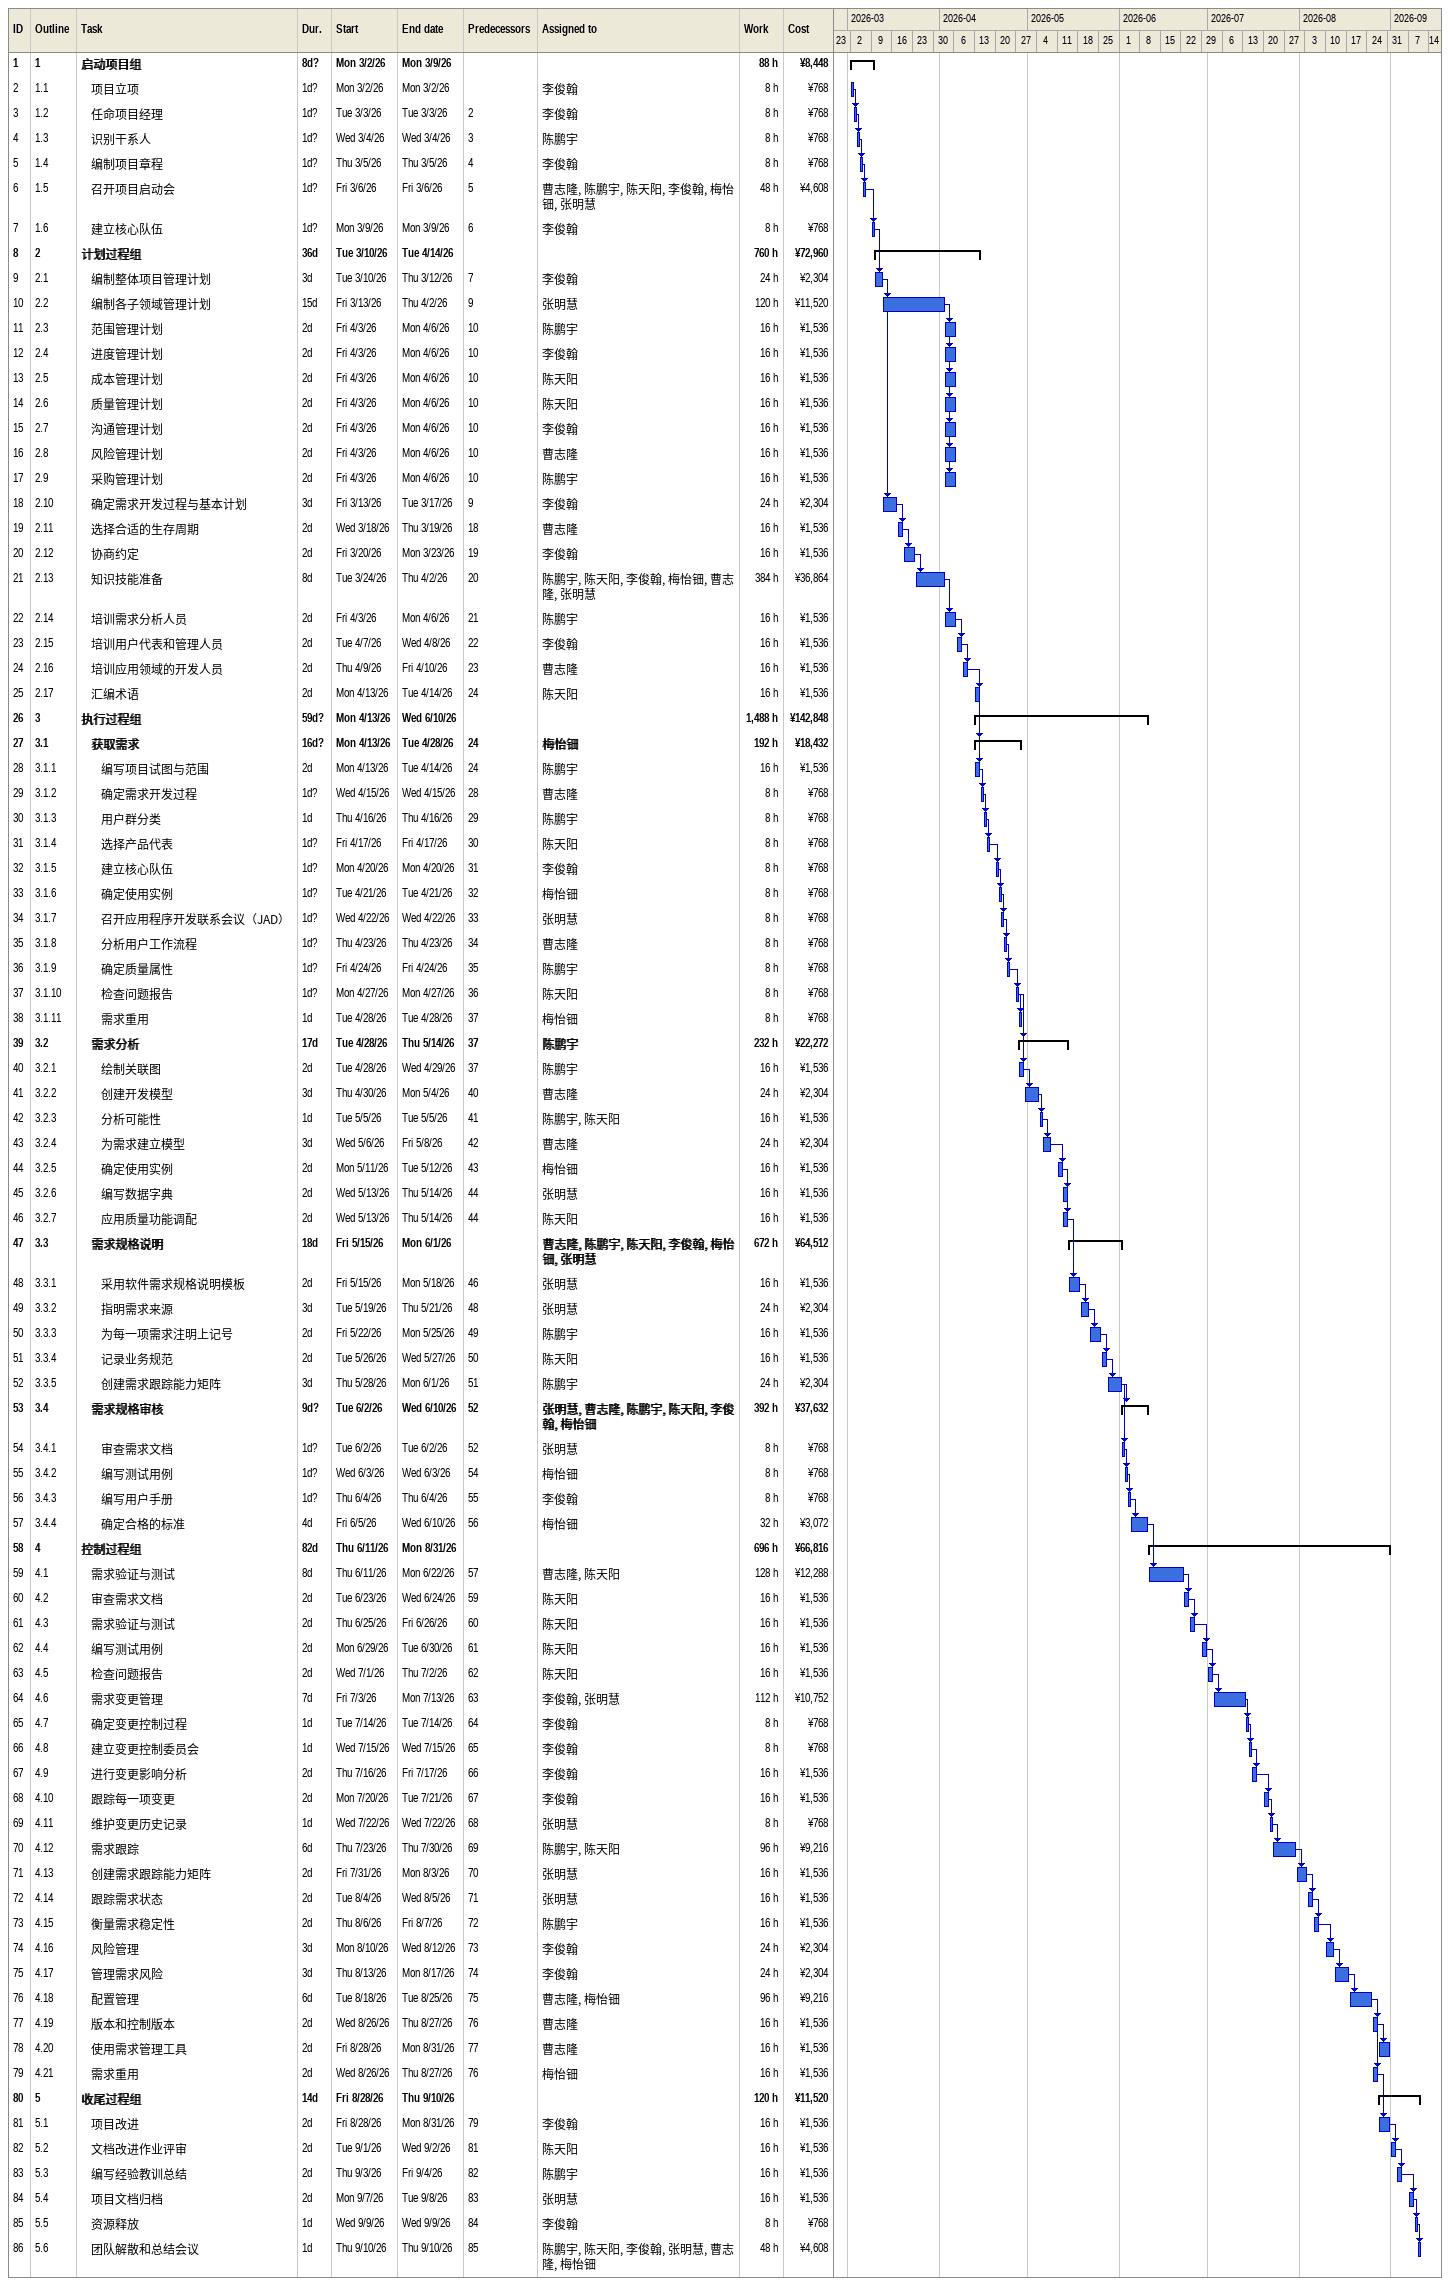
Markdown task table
| ID | WBS | Task | Duration | Start | Finish | Predecessors | Resources | Work (h) | Cost (¥) |
|---|---|---|---|---|---|---|---|---|---|
| 1 | 1 | **启动项目组** | 8d? | 2026-03-02 | 2026-03-09 |  |  | 88 | 8448 |
| 2 | 1.1 | 项目立项 | 1d? | 2026-03-02 | 2026-03-02 |  | 李俊翰 | 8 | 768 |
| 3 | 1.2 | 任命项目经理 | 1d? | 2026-03-03 | 2026-03-03 | 2 | 李俊翰 | 8 | 768 |
| 4 | 1.3 | 识别干系人 | 1d? | 2026-03-04 | 2026-03-04 | 3 | 陈鹏宇 | 8 | 768 |
| 5 | 1.4 | 编制项目章程 | 1d? | 2026-03-05 | 2026-03-05 | 4 | 李俊翰 | 8 | 768 |
| 6 | 1.5 | 召开项目启动会 | 1d? | 2026-03-06 | 2026-03-06 | 5 | 曹志隆, 陈鹏宇, 陈天阳, 李俊翰, 梅怡钿, 张明慧 | 48 | 4608 |
| 7 | 1.6 | 建立核心队伍 | 1d? | 2026-03-09 | 2026-03-09 | 6 | 李俊翰 | 8 | 768 |
| 8 | 2 | **计划过程组** | 36d | 2026-03-10 | 2026-04-14 |  |  | 760 | 72960 |
| 9 | 2.1 | 编制整体项目管理计划 | 3d | 2026-03-10 | 2026-03-12 | 7 | 李俊翰 | 24 | 2304 |
| 10 | 2.2 | 编制各子领域管理计划 | 15d | 2026-03-13 | 2026-04-02 | 9 | 张明慧 | 120 | 11520 |
| 11 | 2.3 | 范围管理计划 | 2d | 2026-04-03 | 2026-04-06 | 10 | 陈鹏宇 | 16 | 1536 |
| 12 | 2.4 | 进度管理计划 | 2d | 2026-04-03 | 2026-04-06 | 10 | 李俊翰 | 16 | 1536 |
| 13 | 2.5 | 成本管理计划 | 2d | 2026-04-03 | 2026-04-06 | 10 | 陈天阳 | 16 | 1536 |
| 14 | 2.6 | 质量管理计划 | 2d | 2026-04-03 | 2026-04-06 | 10 | 陈天阳 | 16 | 1536 |
| 15 | 2.7 | 沟通管理计划 | 2d | 2026-04-03 | 2026-04-06 | 10 | 李俊翰 | 16 | 1536 |
| 16 | 2.8 | 风险管理计划 | 2d | 2026-04-03 | 2026-04-06 | 10 | 曹志隆 | 16 | 1536 |
| 17 | 2.9 | 采购管理计划 | 2d | 2026-04-03 | 2026-04-06 | 10 | 陈鹏宇 | 16 | 1536 |
| 18 | 2.10 | 确定需求开发过程与基本计划 | 3d | 2026-03-13 | 2026-03-17 | 9 | 李俊翰 | 24 | 2304 |
| 19 | 2.11 | 选择合适的生存周期 | 2d | 2026-03-18 | 2026-03-19 | 18 | 曹志隆 | 16 | 1536 |
| 20 | 2.12 | 协商约定 | 2d | 2026-03-20 | 2026-03-23 | 19 | 李俊翰 | 16 | 1536 |
| 21 | 2.13 | 知识技能准备 | 8d | 2026-03-24 | 2026-04-02 | 20 | 陈鹏宇, 陈天阳, 李俊翰, 梅怡钿, 曹志隆, 张明慧 | 384 | 36864 |
| 22 | 2.14 | 培训需求分析人员 | 2d | 2026-04-03 | 2026-04-06 | 21 | 陈鹏宇 | 16 | 1536 |
| 23 | 2.15 | 培训用户代表和管理人员 | 2d | 2026-04-07 | 2026-04-08 | 22 | 李俊翰 | 16 | 1536 |
| 24 | 2.16 | 培训应用领域的开发人员 | 2d | 2026-04-09 | 2026-04-10 | 23 | 曹志隆 | 16 | 1536 |
| 25 | 2.17 | 汇编术语 | 2d | 2026-04-13 | 2026-04-14 | 24 | 陈天阳 | 16 | 1536 |
| 26 | 3 | **执行过程组** | 59d? | 2026-04-13 | 2026-06-10 |  |  | 1488 | 142848 |
| 27 | 3.1 | **获取需求** | 16d? | 2026-04-13 | 2026-04-28 | 24 | 梅怡钿 | 192 | 18432 |
| 28 | 3.1.1 | 编写项目试图与范围 | 2d | 2026-04-13 | 2026-04-14 | 24 | 陈鹏宇 | 16 | 1536 |
| 29 | 3.1.2 | 确定需求开发过程 | 1d? | 2026-04-15 | 2026-04-15 | 28 | 曹志隆 | 8 | 768 |
| 30 | 3.1.3 | 用户群分类 | 1d | 2026-04-16 | 2026-04-16 | 29 | 陈鹏宇 | 8 | 768 |
| 31 | 3.1.4 | 选择产品代表 | 1d? | 2026-04-17 | 2026-04-17 | 30 | 陈天阳 | 8 | 768 |
| 32 | 3.1.5 | 建立核心队伍 | 1d? | 2026-04-20 | 2026-04-20 | 31 | 李俊翰 | 8 | 768 |
| 33 | 3.1.6 | 确定使用实例 | 1d? | 2026-04-21 | 2026-04-21 | 32 | 梅怡钿 | 8 | 768 |
| 34 | 3.1.7 | 召开应用程序开发联系会议（JAD） | 1d? | 2026-04-22 | 2026-04-22 | 33 | 张明慧 | 8 | 768 |
| 35 | 3.1.8 | 分析用户工作流程 | 1d? | 2026-04-23 | 2026-04-23 | 34 | 曹志隆 | 8 | 768 |
| 36 | 3.1.9 | 确定质量属性 | 1d? | 2026-04-24 | 2026-04-24 | 35 | 陈鹏宇 | 8 | 768 |
| 37 | 3.1.10 | 检查问题报告 | 1d? | 2026-04-27 | 2026-04-27 | 36 | 陈天阳 | 8 | 768 |
| 38 | 3.1.11 | 需求重用 | 1d | 2026-04-28 | 2026-04-28 | 37 | 梅怡钿 | 8 | 768 |
| 39 | 3.2 | **需求分析** | 17d | 2026-04-28 | 2026-05-14 | 37 | 陈鹏宇 | 232 | 22272 |
| 40 | 3.2.1 | 绘制关联图 | 2d | 2026-04-28 | 2026-04-29 | 37 | 陈鹏宇 | 16 | 1536 |
| 41 | 3.2.2 | 创建开发模型 | 3d | 2026-04-30 | 2026-05-04 | 40 | 曹志隆 | 24 | 2304 |
| 42 | 3.2.3 | 分析可能性 | 1d | 2026-05-05 | 2026-05-05 | 41 | 陈鹏宇, 陈天阳 | 16 | 1536 |
| 43 | 3.2.4 | 为需求建立模型 | 3d | 2026-05-06 | 2026-05-08 | 42 | 曹志隆 | 24 | 2304 |
| 44 | 3.2.5 | 确定使用实例 | 2d | 2026-05-11 | 2026-05-12 | 43 | 梅怡钿 | 16 | 1536 |
| 45 | 3.2.6 | 编写数据字典 | 2d | 2026-05-13 | 2026-05-14 | 44 | 张明慧 | 16 | 1536 |
| 46 | 3.2.7 | 应用质量功能调配 | 2d | 2026-05-13 | 2026-05-14 | 44 | 陈天阳 | 16 | 1536 |
| 47 | 3.3 | **需求规格说明** | 18d | 2026-05-15 | 2026-06-01 |  | 曹志隆, 陈鹏宇, 陈天阳, 李俊翰, 梅怡钿, 张明慧 | 672 | 64512 |
| 48 | 3.3.1 | 采用软件需求规格说明模板 | 2d | 2026-05-15 | 2026-05-18 | 46 | 张明慧 | 16 | 1536 |
| 49 | 3.3.2 | 指明需求来源 | 3d | 2026-05-19 | 2026-05-21 | 48 | 张明慧 | 24 | 2304 |
| 50 | 3.3.3 | 为每一项需求注明上记号 | 2d | 2026-05-22 | 2026-05-25 | 49 | 陈鹏宇 | 16 | 1536 |
| 51 | 3.3.4 | 记录业务规范 | 2d | 2026-05-26 | 2026-05-27 | 50 | 陈天阳 | 16 | 1536 |
| 52 | 3.3.5 | 创建需求跟踪能力矩阵 | 3d | 2026-05-28 | 2026-06-01 | 51 | 陈鹏宇 | 24 | 2304 |
| 53 | 3.4 | **需求规格审核** | 9d? | 2026-06-02 | 2026-06-10 | 52 | 张明慧, 曹志隆, 陈鹏宇, 陈天阳, 李俊翰, 梅怡钿 | 392 | 37632 |
| 54 | 3.4.1 | 审查需求文档 | 1d? | 2026-06-02 | 2026-06-02 | 52 | 张明慧 | 8 | 768 |
| 55 | 3.4.2 | 编写测试用例 | 1d? | 2026-06-03 | 2026-06-03 | 54 | 梅怡钿 | 8 | 768 |
| 56 | 3.4.3 | 编写用户手册 | 1d? | 2026-06-04 | 2026-06-04 | 55 | 李俊翰 | 8 | 768 |
| 57 | 3.4.4 | 确定合格的标准 | 4d | 2026-06-05 | 2026-06-10 | 56 | 梅怡钿 | 32 | 3072 |
| 58 | 4 | **控制过程组** | 82d | 2026-06-11 | 2026-08-31 |  |  | 696 | 66816 |
| 59 | 4.1 | 需求验证与测试 | 8d | 2026-06-11 | 2026-06-22 | 57 | 曹志隆, 陈天阳 | 128 | 12288 |
| 60 | 4.2 | 审查需求文档 | 2d | 2026-06-23 | 2026-06-24 | 59 | 陈天阳 | 16 | 1536 |
| 61 | 4.3 | 需求验证与测试 | 2d | 2026-06-25 | 2026-06-26 | 60 | 陈天阳 | 16 | 1536 |
| 62 | 4.4 | 编写测试用例 | 2d | 2026-06-29 | 2026-06-30 | 61 | 陈天阳 | 16 | 1536 |
| 63 | 4.5 | 检查问题报告 | 2d | 2026-07-01 | 2026-07-02 | 62 | 陈天阳 | 16 | 1536 |
| 64 | 4.6 | 需求变更管理 | 7d | 2026-07-03 | 2026-07-13 | 63 | 李俊翰, 张明慧 | 112 | 10752 |
| 65 | 4.7 | 确定变更控制过程 | 1d | 2026-07-14 | 2026-07-14 | 64 | 李俊翰 | 8 | 768 |
| 66 | 4.8 | 建立变更控制委员会 | 1d | 2026-07-15 | 2026-07-15 | 65 | 李俊翰 | 8 | 768 |
| 67 | 4.9 | 进行变更影响分析 | 2d | 2026-07-16 | 2026-07-17 | 66 | 李俊翰 | 16 | 1536 |
| 68 | 4.10 | 跟踪每一项变更 | 2d | 2026-07-20 | 2026-07-21 | 67 | 李俊翰 | 16 | 1536 |
| 69 | 4.11 | 维护变更历史记录 | 1d | 2026-07-22 | 2026-07-22 | 68 | 张明慧 | 8 | 768 |
| 70 | 4.12 | 需求跟踪 | 6d | 2026-07-23 | 2026-07-30 | 69 | 陈鹏宇, 陈天阳 | 96 | 9216 |
| 71 | 4.13 | 创建需求跟踪能力矩阵 | 2d | 2026-07-31 | 2026-08-03 | 70 | 张明慧 | 16 | 1536 |
| 72 | 4.14 | 跟踪需求状态 | 2d | 2026-08-04 | 2026-08-05 | 71 | 张明慧 | 16 | 1536 |
| 73 | 4.15 | 衡量需求稳定性 | 2d | 2026-08-06 | 2026-08-07 | 72 | 陈鹏宇 | 16 | 1536 |
| 74 | 4.16 | 风险管理 | 3d | 2026-08-10 | 2026-08-12 | 73 | 李俊翰 | 24 | 2304 |
| 75 | 4.17 | 管理需求风险 | 3d | 2026-08-13 | 2026-08-17 | 74 | 李俊翰 | 24 | 2304 |
| 76 | 4.18 | 配置管理 | 6d | 2026-08-18 | 2026-08-25 | 75 | 曹志隆, 梅怡钿 | 96 | 9216 |
| 77 | 4.19 | 版本和控制版本 | 2d | 2026-08-26 | 2026-08-27 | 76 | 曹志隆 | 16 | 1536 |
| 78 | 4.20 | 使用需求管理工具 | 2d | 2026-08-28 | 2026-08-31 | 77 | 曹志隆 | 16 | 1536 |
| 79 | 4.21 | 需求重用 | 2d | 2026-08-26 | 2026-08-27 | 76 | 梅怡钿 | 16 | 1536 |
| 80 | 5 | **收尾过程组** | 14d | 2026-08-28 | 2026-09-10 |  |  | 120 | 11520 |
| 81 | 5.1 | 项目改进 | 2d | 2026-08-28 | 2026-08-31 | 79 | 李俊翰 | 16 | 1536 |
| 82 | 5.2 | 文档改进作业评审 | 2d | 2026-09-01 | 2026-09-02 | 81 | 陈天阳 | 16 | 1536 |
| 83 | 5.3 | 编写经验教训总结 | 2d | 2026-09-03 | 2026-09-04 | 82 | 陈鹏宇 | 16 | 1536 |
| 84 | 5.4 | 项目文档归档 | 2d | 2026-09-07 | 2026-09-08 | 83 | 张明慧 | 16 | 1536 |
| 85 | 5.5 | 资源释放 | 1d | 2026-09-09 | 2026-09-09 | 84 | 李俊翰 | 8 | 768 |
| 86 | 5.6 | 团队解散和总结会议 | 1d | 2026-09-10 | 2026-09-10 | 85 | 陈鹏宇, 陈天阳, 李俊翰, 张明慧, 曹志隆, 梅怡钿 | 48 | 4608 |
